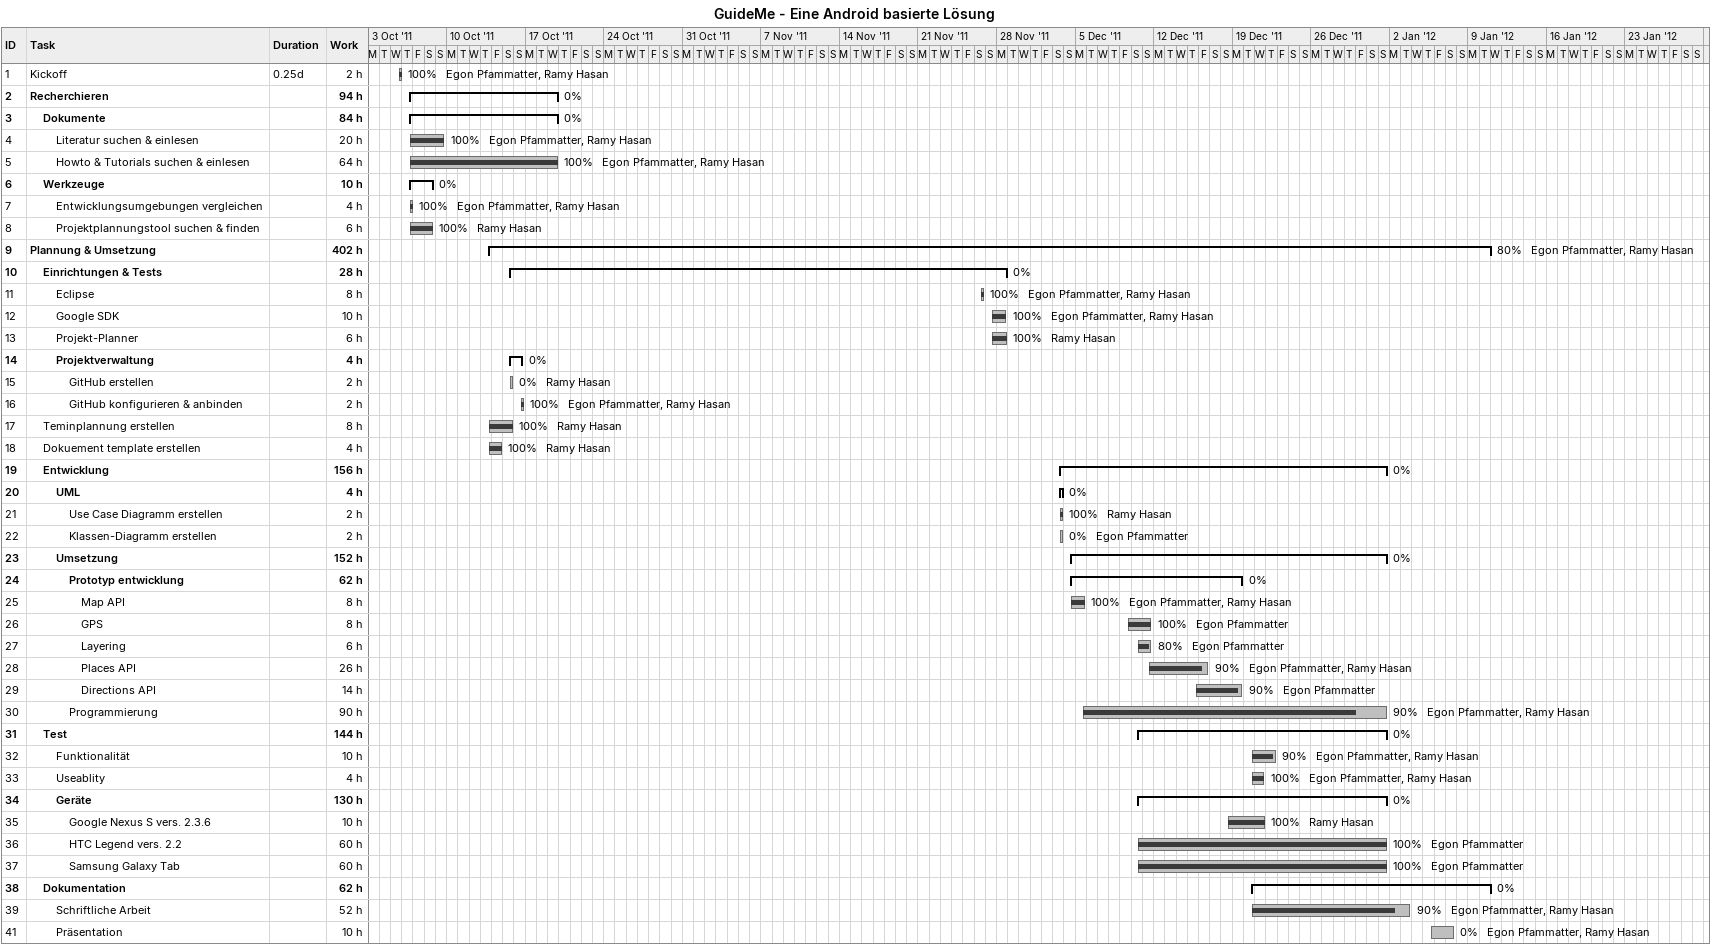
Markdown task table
GuideMe - Eine Android basierte Lösung

| ID | Level | Task | Duration | Start | Finish | Resources | % complete | Work (h) |
|---|---|---|---|---|---|---|---|---|
| 1 | 1 | Kickoff | 0.25d | 2011-10-05 | 2011-10-05 | Egon Pfammatter, Ramy Hasan | 100 | 2 |
| 2 | 1 | **Recherchieren** |  | 2011-10-06 | 2011-10-19 |  | 0 | 94 |
| 3 | 2 | **Dokumente** |  | 2011-10-06 | 2011-10-19 |  | 0 | 84 |
| 4 | 3 | Literatur suchen & einlesen |  | 2011-10-06 | 2011-10-09 | Egon Pfammatter, Ramy Hasan | 100 | 20 |
| 5 | 3 | Howto & Tutorials suchen & einlesen |  | 2011-10-06 | 2011-10-19 | Egon Pfammatter, Ramy Hasan | 100 | 64 |
| 6 | 2 | **Werkzeuge** |  | 2011-10-06 | 2011-10-08 |  | 0 | 10 |
| 7 | 3 | Entwicklungsumgebungen vergleichen |  | 2011-10-06 | 2011-10-06 | Egon Pfammatter, Ramy Hasan | 100 | 4 |
| 8 | 3 | Projektplannungstool suchen & finden |  | 2011-10-06 | 2011-10-08 | Ramy Hasan | 100 | 6 |
| 9 | 1 | **Plannung & Umsetzung** |  | 2011-10-13 | 2012-01-10 | Egon Pfammatter, Ramy Hasan | 80 | 402 |
| 10 | 2 | **Einrichtungen & Tests** |  | 2011-10-15 | 2011-11-28 |  | 0 | 28 |
| 11 | 3 | Eclipse |  | 2011-11-26 | 2011-11-26 | Egon Pfammatter, Ramy Hasan | 100 | 8 |
| 12 | 3 | Google SDK |  | 2011-11-27 | 2011-11-28 | Egon Pfammatter, Ramy Hasan | 100 | 10 |
| 13 | 3 | Projekt-Planner |  | 2011-11-27 | 2011-11-28 | Ramy Hasan | 100 | 6 |
| 14 | 3 | **Projektverwaltung** |  | 2011-10-15 | 2011-10-16 |  | 0 | 4 |
| 15 | 4 | GitHub erstellen |  | 2011-10-15 | 2011-10-15 | Ramy Hasan | 0 | 2 |
| 16 | 4 | GitHub konfigurieren & anbinden |  | 2011-10-16 | 2011-10-16 | Egon Pfammatter, Ramy Hasan | 100 | 2 |
| 17 | 2 | Teminplannung erstellen |  | 2011-10-13 | 2011-10-15 | Ramy Hasan | 100 | 8 |
| 18 | 2 | Dokuement template erstellen |  | 2011-10-13 | 2011-10-14 | Ramy Hasan | 100 | 4 |
| 19 | 2 | **Entwicklung** |  | 2011-12-03 | 2012-01-01 |  | 0 | 156 |
| 20 | 3 | **UML** |  | 2011-12-03 | 2011-12-03 |  | 0 | 4 |
| 21 | 4 | Use Case Diagramm erstellen |  | 2011-12-03 | 2011-12-03 | Ramy Hasan | 100 | 2 |
| 22 | 4 | Klassen-Diagramm erstellen |  | 2011-12-03 | 2011-12-03 | Egon Pfammatter | 0 | 2 |
| 23 | 3 | **Umsetzung** |  | 2011-12-04 | 2012-01-01 |  | 0 | 152 |
| 24 | 4 | **Prototyp entwicklung** |  | 2011-12-04 | 2011-12-19 |  | 0 | 62 |
| 25 | 5 | Map API |  | 2011-12-04 | 2011-12-05 | Egon Pfammatter, Ramy Hasan | 100 | 8 |
| 26 | 5 | GPS |  | 2011-12-09 | 2011-12-11 | Egon Pfammatter | 100 | 8 |
| 27 | 5 | Layering |  | 2011-12-10 | 2011-12-11 | Egon Pfammatter | 80 | 6 |
| 28 | 5 | Places API |  | 2011-12-11 | 2011-12-16 | Egon Pfammatter, Ramy Hasan | 90 | 26 |
| 29 | 5 | Directions API |  | 2011-12-15 | 2011-12-19 | Egon Pfammatter | 90 | 14 |
| 30 | 4 | Programmierung |  | 2011-12-05 | 2012-01-01 | Egon Pfammatter, Ramy Hasan | 90 | 90 |
| 31 | 2 | **Test** |  | 2011-12-10 | 2012-01-01 |  | 0 | 144 |
| 32 | 3 | Funktionalität |  | 2011-12-20 | 2011-12-22 | Egon Pfammatter, Ramy Hasan | 90 | 10 |
| 33 | 3 | Useablity |  | 2011-12-20 | 2011-12-21 | Egon Pfammatter, Ramy Hasan | 100 | 4 |
| 34 | 3 | **Geräte** |  | 2011-12-10 | 2012-01-01 |  | 0 | 130 |
| 35 | 4 | Google Nexus S vers. 2.3.6 |  | 2011-12-18 | 2011-12-21 | Ramy Hasan | 100 | 10 |
| 36 | 4 | HTC Legend vers. 2.2 |  | 2011-12-10 | 2012-01-01 | Egon Pfammatter | 100 | 60 |
| 37 | 4 | Samsung Galaxy Tab |  | 2011-12-10 | 2012-01-01 | Egon Pfammatter | 100 | 60 |
| 38 | 2 | **Dokumentation** |  | 2011-12-20 | 2012-01-10 |  | 0 | 62 |
| 39 | 3 | Schriftliche Arbeit |  | 2011-12-20 | 2012-01-03 | Egon Pfammatter, Ramy Hasan | 90 | 52 |
| 41 | 3 | Präsentation |  | 2012-01-05 | 2012-01-07 | Egon Pfammatter, Ramy Hasan | 0 | 10 |
